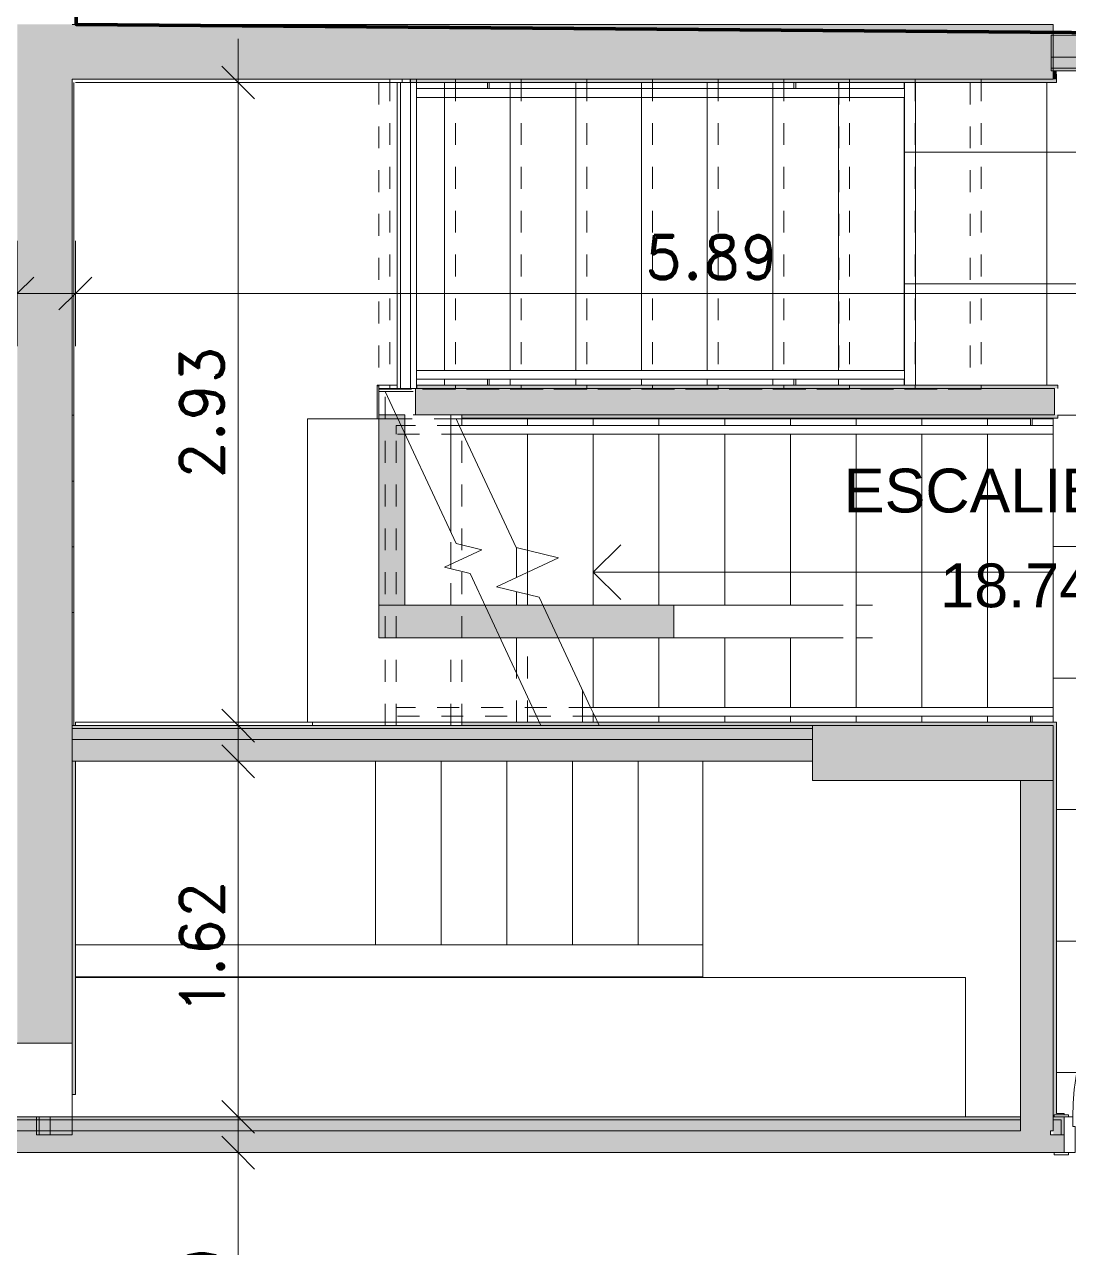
# Model space of a CAD drawing. Header units: metres. Extents: x -227.9 to -140, y 37.9 to 92.1.
# Drawn here: x -214.99 to -210.22, y 77.58 to 83.16 of the extents above; entities that cross this region are included whole.
import ezdxf

# ---------------------------------------------------------------- set-up
doc = ezdxf.new("R2010")
doc.units = ezdxf.units.M
doc.linetypes.add('Overhead', pattern=[0.003969, 0.002381, -0.001587])
doc.linetypes.add('Overhead_2_', pattern=[0.003969, 0.002381, -0.001587])
for name, color, linetype, lineweight in [('A-ANNO-DIMS', 7, 'Continuous', 9), ('A-ANNO-DIMS-100', 7, 'Continuous', 9), ('A-AREA-IDEN', 7, 'Continuous', 9), ('A-CLNG', 7, 'Continuous', 5), ('A-DOOR', 7, 'Continuous', 5), ('A-FLOR', 7, 'Continuous', 5), ('A-FLOR-HRAL', 7, 'Continuous', 5), ('A-FLOR-HRAL-MBND', 7, 'Overhead', 5), ('A-FLOR-PATT', 7, 'Continuous', 5), ('A-WALL', 7, 'Continuous', 5), ('A-WALL-PATT', 7, 'Continuous', 13), ('I-WALL', 7, 'Continuous', 5), ('S-STRS', 7, 'Continuous', 5), ('S-STRS-ANNO', 7, 'Continuous', 5), ('S-STRS-MBND', 7, 'Overhead', 5)]:
    doc.layers.add(name, color=color, linetype=linetype, lineweight=lineweight)
doc.layers.add('Chambre', color=40, linetype='Continuous')
doc.styles.add('Arial_1', font='arial.ttf', dxfattribs={"height": 0.2})
doc.styles.add('RomanD_B', font='', dxfattribs={"height": 0.2})
doc.styles.get('RomanD_B').set_extended_font_data('RomanD', bold=True)
doc.dimstyles.new('LAG-Romans_0_2', dxfattribs={"dimscale": 0.3048, "dimtxt": 0.200715, "dimasz": 0.492126, "dimexe": 0.787402, "dimexo": 0.0625, "dimgap": 0, "dimtad": 1, "dimrnd": 0.01, "dimzin": 0, "dimdsep": 46, "dimtxsty": 'RomanD_B', "dimblk1": 'OBLIQUE', "dimblk2": 'OBLIQUE', "dimsah": 1, "dimcen": 0.09, "dimdle": 0.656168, "dimazin": 0, "dimtfac": 1, "dimtdec": 4, "dimtix": 1, "dimtmove": 0, "dimatfit": 3, "dimfxl": 0.787402, "dimfxlon": 1, "dimtvp": 1, "dimtolj": 1, "dimtzin": 0, "dimarcsym": 2})

# ---------------------------------------------------------------- blocks, each defined once
blk = doc.blocks.new('LAG-C1030-PORTE-BAT 1 VANT-13PR_01 - LAG-C1030-PORTE-BAT 1 VANT-13PR_01_07F-120X210-15711708-MUC-LAG-PRO-PLA-ARC-TZN-N02-AG02Ec-Cote')
at = {"layer": 'A-DOOR'}
for p, q in [((0.5053, 1.3015), (0.4653, 1.3015)), ((0.4653, 1.3015), (0.4653, 0.0815)), ((0.5053, 0.0815), (0.5053, 1.3015)), ((0.4103, 1.2365), (0.4103, 1.1165)), ((0.4653, 1.2365), (0.4103, 1.2365)), ((0.4653, 1.2165), (0.4653, 1.2365)), ((0.5603, 1.2365), (0.5053, 1.2365)), ((0.5053, 1.2365), (0.5053, 1.2165)), ((0.5603, 1.1165), (0.5603, 1.2365)), ((0.4303, 1.1165), (0.4303, 1.2165)), ((0.4303, 1.2165), (0.4653, 1.2165)), ((0.5053, 1.2165), (0.5403, 1.2165)), ((0.5403, 1.2165), (0.5403, 1.1165)), ((0.4103, 1.1165), (0.4303, 1.1165)), ((0.5403, 1.1165), (0.5603, 1.1165)), ((0.4653, 0.0815), (0.5053, 0.0815))]:
    blk.add_line(p, q, dxfattribs=at)
at = {"layer": 'A-DOOR', "color": 9, "true_color": 0xc0c0c0}
for p, q in [((-0.7347, 0.0915), (-0.7997, 0.0915)), ((-0.7997, 0.0915), (-0.7997, 0.0815)), ((-0.7997, 0.0815), (-0.7347, 0.0815)), ((-0.7547, 0.0815), (-0.7547, -0.0815)), ((-0.7147, 0.0815), (-0.7547, 0.0815)), ((-0.7347, 0.0815), (-0.7347, 0.0915)), ((-0.7147, 0.0376), (-0.7147, 0.0815)), ((0.5453, 0.0815), (0.5053, 0.0815)), ((0.5053, 0.0815), (0.5053, 0.0376)), ((0.5253, 0.0915), (0.5253, 0.0815)), ((0.5903, 0.0915), (0.5253, 0.0915)), ((0.5253, 0.0815), (0.5903, 0.0815)), ((0.5453, -0.0815), (0.5453, 0.0815)), ((0.5903, 0.0815), (0.5903, 0.0915)), ((-0.7047, 0.0376), (-0.7147, 0.0376)), ((-0.7047, -0.0815), (-0.7047, 0.0376)), ((0.5053, 0.0376), (0.4953, 0.0376)), ((0.4953, 0.0376), (0.4953, -0.0815)), ((-0.7347, -0.0815), (-0.7997, -0.0815)), ((-0.7997, -0.0815), (-0.7997, -0.0915)), ((-0.7997, -0.0915), (-0.7347, -0.0915)), ((-0.7547, -0.0815), (-0.7047, -0.0815)), ((-0.7347, -0.0915), (-0.7347, -0.0815)), ((0.4953, -0.0815), (0.5453, -0.0815)), ((0.5253, -0.0815), (0.5253, -0.0915)), ((0.5903, -0.0815), (0.5253, -0.0815)), ((0.5253, -0.0915), (0.5903, -0.0915)), ((0.5903, -0.0915), (0.5903, -0.0815))]:
    blk.add_line(p, q, dxfattribs=at)
at = {"layer": 'A-DOOR'}
blk.add_arc((0.5053, 0.0815), 1.22, 90, 180, dxfattribs=at)
blk = doc.blocks.new('Railing - LAG-B2080- BARRE CIRCULAIRE BALUSTRADE ESCALIER-V156-MUC-LAG-PRO-PLA-ARC-TZN-N02-AG02Ec-Cote')
at = {"layer": 'A-FLOR-HRAL'}
for p, q in [((0, 0.004), (-0.028, 0.004)), ((-0.028, -0.004), (0, -0.004))]:
    blk.add_line(p, q, dxfattribs=at)
blk = doc.blocks.new('Railing - Railing-12682254-MUC-LAG-PRO-PLA-ARC-TZN-N02-AG02Ec-Cote')
at = {"layer": 'A-FLOR-HRAL', "color": 9, "true_color": 0xc0c0c0}
for p, q in [((-213.1962, 82.8705), (-210.9691, 82.8705)), ((-210.9691, 82.8705), (-210.9691, 82.8305)), ((-213.1962, 82.8305), (-210.9691, 82.8305))]:
    blk.add_line(p, q, dxfattribs=at)
at = {"extrusion": (0, 0, -1), "zscale": -1, "rotation": 270}
for p in [(212.8693, 82.8705), (211.4693, 82.8705)]:
    blk.add_blockref('Railing - LAG-B2080- BARRE CIRCULAIRE BALUSTRADE ESCALIER-V156-MUC-LAG-PRO-PLA-ARC-TZN-N02-AG02Ec-Cote', p, dxfattribs=at)
blk = doc.blocks.new('Railing - LAG-B2080- BARRE CIRCULAIRE BALUSTRADE ESCALIER-V157-MUC-LAG-PRO-PLA-ARC-TZN-N02-AG02Ec-Cote')
at = {"layer": 'A-FLOR-HRAL'}
for p, q in [((0, 0.004), (-0.028, 0.004)), ((-0.028, -0.004), (0, -0.004))]:
    blk.add_line(p, q, dxfattribs=at)
blk = doc.blocks.new('Railing - Railing-12682259-MUC-LAG-PRO-PLA-ARC-TZN-N02-AG02Ec-Cote')
at = {"layer": 'A-FLOR-HRAL', "color": 9, "true_color": 0xc0c0c0}
for p, q in [((-212.4018, 80.0465), (-212.3831, 80.0065)), ((-210.2895, 80.0465), (-212.4018, 80.0465)), ((-210.2895, 80.0065), (-212.3831, 80.0065)), ((-210.2895, 80.0465), (-210.2895, 80.0065))]:
    blk.add_line(p, q, dxfattribs=at)
at = {"layer": 'A-FLOR-HRAL-MBND'}
for p, q in [((-213.2895, 80.0065), (-213.2895, 80.0465)), ((-212.4018, 80.0465), (-213.2895, 80.0465)), ((-212.3831, 80.0065), (-213.2895, 80.0065))]:
    blk.add_line(p, q, dxfattribs=at)
at = {"extrusion": (0, 0, -1), "zscale": -1, "rotation": 90.00000000000033}
blk.add_blockref('Railing - LAG-B2080- BARRE CIRCULAIRE BALUSTRADE ESCALIER-V157-MUC-LAG-PRO-PLA-ARC-TZN-N02-AG02Ec-Cote', (210.3895, 80.0065), dxfattribs=at)
blk = doc.blocks.new('Railing - LAG-B2080- BARRE CIRCULAIRE BALUSTRADE ESCALIER-V161-MUC-LAG-PRO-PLA-ARC-TZN-N02-AG02Ec-Cote')
at = {"layer": 'A-FLOR-HRAL'}
for p, q in [((0, 0.004), (-0.0275, 0.004)), ((-0.0275, -0.004), (0, -0.004))]:
    blk.add_line(p, q, dxfattribs=at)
blk = doc.blocks.new('Railing - Railing-12682785-MUC-LAG-PRO-PLA-ARC-TZN-N02-AG02Ec-Cote')
at = {"layer": 'A-FLOR-HRAL', "color": 9, "true_color": 0xc0c0c0}
for p, q in [((-213.1962, 81.5846), (-210.9691, 81.5846)), ((-210.9691, 81.5846), (-210.9691, 81.5446)), ((-213.1962, 81.5446), (-210.9691, 81.5446))]:
    blk.add_line(p, q, dxfattribs=at)
at = {"rotation": 90}
for p in [(-212.8693, 81.5446), (-211.4693, 81.5446)]:
    blk.add_blockref('Railing - LAG-B2080- BARRE CIRCULAIRE BALUSTRADE ESCALIER-V161-MUC-LAG-PRO-PLA-ARC-TZN-N02-AG02Ec-Cote', p, dxfattribs=at)
blk = doc.blocks.new('Railing - LAG-B2080- BARRE CIRCULAIRE BALUSTRADE ESCALIER-V162-MUC-LAG-PRO-PLA-ARC-TZN-N02-AG02Ec-Cote')
at = {"layer": 'A-FLOR-HRAL'}
for p, q in [((0, 0.004), (-0.0336, 0.004)), ((-0.0336, -0.004), (0, -0.004))]:
    blk.add_line(p, q, dxfattribs=at)
blk = doc.blocks.new('Railing - Railing-12682961-MUC-LAG-PRO-PLA-ARC-TZN-N02-AG02Ec-Cote')
at = {"layer": 'A-FLOR-HRAL', "color": 9, "true_color": 0xc0c0c0}
for p, q in [((-213.0019, 81.3335), (-212.9833, 81.2935)), ((-210.2895, 81.3335), (-213.0019, 81.3335)), ((-210.2895, 81.3335), (-210.2895, 81.2935)), ((-210.2895, 81.2935), (-212.9833, 81.2935))]:
    blk.add_line(p, q, dxfattribs=at)
at = {"layer": 'A-FLOR-HRAL-MBND'}
for p, q in [((-213.2895, 81.2935), (-213.2895, 81.3335)), ((-213.0019, 81.3335), (-213.2895, 81.3335)), ((-212.9833, 81.2935), (-213.2895, 81.2935))]:
    blk.add_line(p, q, dxfattribs=at)
at = {"rotation": 269.9999999999997}
blk.add_blockref('Railing - LAG-B2080- BARRE CIRCULAIRE BALUSTRADE ESCALIER-V162-MUC-LAG-PRO-PLA-ARC-TZN-N02-AG02Ec-Cote', (-210.3895, 81.3335), dxfattribs=at)
blk = doc.blocks.new('DIMBLOCK72-MUC-LAG-PRO-PLA-ARC-TZN-N02-AG02Ec-Cote')
at = {"layer": 'A-ANNO-DIMS-100', "transparency": 16777216}
for p, q in [((-214.0113, 78.2147), (-214.0113, 76.4146)), ((-213.7713, 78.0147), (-214.2513, 78.0147)), ((-214.0113, 78.0147), (-213.7713, 78.0147)), ((-213.7713, 76.6146), (-214.2513, 76.6146)), ((-214.0113, 76.6146), (-213.7713, 76.6146))]:
    blk.add_line(p, q, dxfattribs=at)
at = {"layer": 'A-ANNO-DIMS-100', "lineweight": 25, "transparency": 16777216}
for p, q in [((-214.0113, 78.0147), (-214.0863, 78.0897)), ((-214.0113, 78.0147), (-213.9363, 77.9397)), ((-214.0113, 76.6146), (-214.0863, 76.6896)), ((-214.0113, 76.6146), (-213.9363, 76.5396))]:
    blk.add_line(p, q, dxfattribs=at)
at = {"layer": 'A-ANNO-DIMS-100', "color": 0, "transparency": 16777216, "insert": (-214.2769, 76.9711), "char_height": 0.2, "width": 0.824475, "attachment_point": 1, "rotation": 90, "line_spacing_factor": 1.146391, "style": 'RomanD_B'}
blk.add_mtext('1.40', dxfattribs=at)
blk = doc.blocks.new('_Oblique')
at = {"color": 0, "linetype": 'ByBlock', "lineweight": -2}
blk.add_line((-0.5, -0.5), (0.5, 0.5), dxfattribs=at)
blk = doc.blocks.new('DIMBLOCK73-MUC-LAG-PRO-PLA-ARC-TZN-N02-AG02Ec-Cote')
at = {"layer": 'A-ANNO-DIMS-100', "transparency": 16777216}
for p, q in [((-214.0113, 80.0005), (-214.0113, 77.9777)), ((-213.7713, 79.8005), (-214.2513, 79.8005)), ((-214.0113, 79.8005), (-213.7713, 79.8005)), ((-213.7713, 78.1777), (-214.2513, 78.1777)), ((-214.0113, 78.1777), (-213.7713, 78.1777))]:
    blk.add_line(p, q, dxfattribs=at)
at = {"layer": 'A-ANNO-DIMS-100', "lineweight": 25, "transparency": 16777216}
for p, q in [((-214.0113, 79.8005), (-214.0863, 79.8755)), ((-214.0113, 79.8005), (-213.9363, 79.7255)), ((-214.0113, 78.1777), (-214.0863, 78.2527)), ((-214.0113, 78.1777), (-213.9363, 78.1027))]:
    blk.add_line(p, q, dxfattribs=at)
at = {"layer": 'A-ANNO-DIMS-100', "color": 0, "transparency": 16777216, "insert": (-214.2769, 78.6456), "char_height": 0.2, "width": 0.824475, "attachment_point": 1, "rotation": 90, "line_spacing_factor": 1.146391, "style": 'RomanD_B'}
blk.add_mtext('1.62', dxfattribs=at)
blk = doc.blocks.new('DIMBLOCK94-MUC-LAG-PRO-PLA-ARC-TZN-N02-AG02Ec-Cote')
at = {"layer": 'A-ANNO-DIMS-100', "transparency": 16777216}
for p, q in [((-214.0113, 79.7635), (-214.0113, 83.0985)), ((-214.2513, 82.8985), (-213.7713, 82.8985)), ((-214.0113, 82.8985), (-214.2513, 82.8985)), ((-214.2513, 79.9635), (-213.7713, 79.9635)), ((-214.0113, 79.9635), (-214.2513, 79.9635))]:
    blk.add_line(p, q, dxfattribs=at)
at = {"layer": 'A-ANNO-DIMS-100', "lineweight": 25, "transparency": 16777216}
for p, q in [((-214.0113, 82.8985), (-214.0863, 82.9735)), ((-214.0113, 82.8985), (-213.9363, 82.8235)), ((-214.0113, 79.9635), (-214.0863, 80.0385)), ((-214.0113, 79.9635), (-213.9363, 79.8885))]:
    blk.add_line(p, q, dxfattribs=at)
at = {"layer": 'A-ANNO-DIMS-100', "color": 0, "transparency": 16777216, "insert": (-214.2769, 81.0875), "char_height": 0.2, "width": 0.824475, "attachment_point": 1, "rotation": 90, "line_spacing_factor": 1.146391, "style": 'RomanD_B'}
blk.add_mtext('2.93', dxfattribs=at)
blk = doc.blocks.new('DIMBLOCK95-MUC-LAG-PRO-PLA-ARC-TZN-N02-AG02Ec-Cote')
at = {"layer": 'A-ANNO-DIMS-100', "transparency": 16777216}
for p, q in [((-214.7544, 82.1758), (-214.7544, 81.6958)), ((-214.7544, 81.9358), (-214.7544, 82.1758)), ((-208.8674, 82.1758), (-208.8674, 81.6958)), ((-208.8674, 81.9358), (-208.8674, 82.1758)), ((-214.9544, 81.9358), (-208.6674, 81.9358))]:
    blk.add_line(p, q, dxfattribs=at)
at = {"layer": 'A-ANNO-DIMS-100', "lineweight": 25, "transparency": 16777216}
for p, q in [((-214.7544, 81.9358), (-214.6794, 82.0108)), ((-208.8674, 81.9358), (-208.7924, 82.0108)), ((-214.7544, 81.9358), (-214.8294, 81.8608)), ((-208.8674, 81.9358), (-208.9424, 81.8608))]:
    blk.add_line(p, q, dxfattribs=at)
at = {"layer": 'A-ANNO-DIMS-100', "color": 0, "transparency": 16777216, "insert": (-212.1544, 82.2015), "char_height": 0.2, "width": 0.824475, "attachment_point": 1, "line_spacing_factor": 1.146391, "style": 'RomanD_B'}
blk.add_mtext('5.89', dxfattribs=at)
blk = doc.blocks.new('DIMBLOCK96-MUC-LAG-PRO-PLA-ARC-TZN-N02-AG02Ec-Cote')
at = {"layer": 'A-ANNO-DIMS-100', "transparency": 16777216}
for p, q in [((-216.8262, 82.1758), (-216.8262, 81.6958)), ((-216.8262, 81.9358), (-216.8262, 82.1758)), ((-215.0195, 82.1758), (-215.0195, 81.6958)), ((-215.0195, 81.9358), (-215.0195, 82.1758)), ((-217.0262, 81.9358), (-214.8195, 81.9358))]:
    blk.add_line(p, q, dxfattribs=at)
at = {"layer": 'A-ANNO-DIMS-100', "lineweight": 25, "transparency": 16777216}
for p, q in [((-216.8262, 81.9358), (-216.7512, 82.0108)), ((-215.0195, 81.9358), (-214.9445, 82.0108)), ((-216.8262, 81.9358), (-216.9012, 81.8608)), ((-215.0195, 81.9358), (-215.0945, 81.8608))]:
    blk.add_line(p, q, dxfattribs=at)
at = {"layer": 'A-ANNO-DIMS-100', "color": 0, "transparency": 16777216, "insert": (-216.2664, 82.2015), "char_height": 0.2, "width": 0.824475, "attachment_point": 1, "line_spacing_factor": 1.146391, "style": 'RomanD_B'}
blk.add_mtext('1.81', dxfattribs=at)

msp = doc.modelspace()

# ---------------------------------------------------------------- hatches: boundary and pattern name
at = {"layer": 'A-FLOR-PATT', "true_color": 0x787878}
h = msp.add_hatch(dxfattribs=at)
h.set_pattern_fill('FP_4', color=8, style=0, pattern_type=2)
h.set_pattern_definition([(270, (-210.319, 80.78), (0.6, 0), []), (0, (-210.319, 80.78), (0, 0.6), [])])
h.paths.add_polyline_path([(-210.2194, 78.1777), (-209.0194, 78.1777), (-209.0194, 79.3127), (-209.0544, 79.3127), (-209.0544, 79.2127), (-209.0744, 79.2127), (-209.0744, 79.3327), (-209.0194, 79.3327), (-209.0194, 79.3977), (-208.9794, 79.3977), (-208.9794, 79.3327), (-208.9244, 79.3327), (-208.9244, 79.2127), (-208.9444, 79.2127), (-208.9444, 79.3127), (-208.9794, 79.3127), (-208.9794, 78.1777), (-208.9594, 78.1777), (-208.9594, 78.1877), (-208.9394, 78.1877), (-208.9394, 78.1927), (-208.8674, 78.1927), (-208.8674, 82.9366), (-208.8524, 82.9366), (-208.8524, 82.9516), (-210.2744, 82.9516), (-210.2744, 82.8985), (-210.9691, 82.8985), (-210.9691, 81.5171), (-210.2691, 81.5171), (-210.2691, 81.5021), (-210.2841, 81.5021), (-210.2841, 81.3821), (-210.2691, 81.3821), (-210.2691, 81.3671), (-210.3395, 81.3671), (-210.3395, 81.3635), (-210.2895, 81.3635), (-210.2891, 79.9785), (-210.2744, 79.9785), (-210.2744, 78.1927), (-210.2394, 78.1927), (-210.2394, 78.1877), (-210.2194, 78.1877)])
at = {"layer": 'A-WALL-PATT', "lineweight": 5, "true_color": 0xaaaaaa}
for points in [[(-214.7695, 78.5135), (-214.7695, 83.1635), (-215.0195, 83.1635), (-215.0195, 78.5135)], [(-210.2891, 82.9135), (-210.2891, 83.1635), (-214.7695, 83.1635), (-214.7695, 82.9135), (-210.3869, 82.9135)], [(-210.2891, 79.7135), (-210.2891, 79.9635), (-211.3891, 79.9635), (-211.3891, 79.7135), (-210.3869, 79.7135)]]:
    msp.add_hatch(color=253, dxfattribs=at).paths.add_polyline_path(points)
at = {"layer": 'I-WALL', "true_color": 0xaaaaaa}
for points in [[(-208.8394, 83.0146), (-208.7894, 83.0146), (-208.7894, 83.1146), (-210.2994, 83.1146), (-210.2994, 83.0146), (-208.8524, 83.0146)], [(-208.8394, 82.9646), (-208.8394, 83.0146), (-210.2994, 83.0146), (-210.2994, 82.9646), (-208.8524, 82.9646)], [(-208.8524, 82.9516), (-208.8524, 82.9646), (-210.2994, 82.9646), (-210.2994, 82.9516)], [(-210.2744, 82.9135), (-210.2744, 82.9516), (-210.2894, 82.9516), (-210.2894, 82.9135)], [(-210.2744, 82.8985), (-210.2744, 82.9135), (-213.2253, 82.9135), (-213.2253, 82.8985), (-210.3869, 82.8985)], [(-212.9895, 81.3821), (-210.2841, 81.3821), (-210.2841, 81.5021), (-213.2009, 81.5021), (-213.2009, 81.3821)], [(-210.2691, 81.5021), (-210.2691, 81.5171), (-213.1958, 81.5171), (-213.1958, 81.5021), (-210.2841, 81.5021)], [(-213.3694, 80.5135), (-213.2494, 80.5135), (-213.2494, 81.3821), (-213.3694, 81.3821), (-213.3694, 81.0026)], [(-210.2691, 81.3671), (-210.2691, 81.3821), (-212.9895, 81.3821), (-212.9895, 81.3671), (-210.3869, 81.3671)], [(-212.0222, 80.3635), (-212.0222, 80.5135), (-213.3694, 80.5135), (-213.3694, 80.3635), (-212.0315, 80.3635)], [(-212.0315, 79.9505), (-211.3891, 79.9505), (-211.3891, 79.9635), (-214.7695, 79.9635), (-214.7695, 79.9505), (-212.8538, 79.9505)], [(-212.0315, 79.9005), (-211.3891, 79.9005), (-211.3891, 79.9505), (-214.7695, 79.9505), (-214.7695, 79.9005)], [(-210.2894, 79.9635), (-210.2744, 79.9635), (-210.2744, 79.9785), (-212.9895, 79.9785), (-212.9895, 79.9635), (-210.3869, 79.9635)], [(-210.2894, 78.1927), (-210.2744, 78.1927), (-210.2744, 79.9635), (-210.2894, 79.9635), (-210.2894, 78.3235)], [(-214.7545, 79.8005), (-211.3891, 79.8005), (-211.3891, 79.9005), (-214.7695, 79.9005), (-214.7695, 79.8005)], [(-214.7545, 78.2804), (-214.7545, 79.8005), (-214.7695, 79.8005), (-214.7695, 78.2804)], [(-210.4394, 78.1147), (-210.2894, 78.1147), (-210.2894, 79.7135), (-210.4394, 79.7135), (-210.4394, 78.1647)], [(-214.9195, 78.0962), (-214.9195, 78.1777), (-214.9325, 78.1777), (-214.9325, 78.0962)], [(-214.8695, 78.0962), (-214.8695, 78.1777), (-214.9195, 78.1777), (-214.9195, 78.0962)], [(-214.7695, 78.0962), (-214.7695, 78.1777), (-214.8695, 78.1777), (-214.8695, 78.0962)]]:
    msp.add_hatch(color=253, dxfattribs=at).paths.add_polyline_path(points)
h = msp.add_hatch(color=253, dxfattribs=at)
h.paths.add_polyline_path([(-208.9264, 78.0962), (-208.9264, 78.1647), (-208.8394, 78.1647), (-208.8394, 78.1777), (-208.9394, 78.1777), (-208.9394, 78.0962)])
h.paths.add_polyline_path([(-210.2524, 78.0962), (-210.2394, 78.0962), (-210.2394, 78.1777), (-210.2894, 78.1777), (-210.2894, 78.1647), (-210.2524, 78.1647), (-210.2524, 78.1338)])
h.paths.add_polyline_path([(-218.0212, 78.0962), (-218.0082, 78.0962), (-218.0082, 78.1777), (-219.0691, 78.1777), (-219.0691, 78.1647), (-218.0212, 78.1647), (-218.0212, 78.1338)])
h.paths.add_polyline_path([(-217.0082, 78.0962), (-216.9952, 78.0962), (-216.9952, 78.1647), (-216.9632, 78.1647), (-216.9632, 78.1777), (-217.0082, 78.1777), (-217.0082, 78.1338)])
h.paths.add_polyline_path([(-210.4394, 78.1647), (-210.4394, 78.1777), (-215.3845, 78.1777), (-215.3845, 78.1647), (-212.0315, 78.1647)])
h.paths.add_polyline_path([(-216.8132, 78.1647), (-216.3845, 78.1647), (-216.3845, 78.1777), (-216.8132, 78.1777)])
h = msp.add_hatch(color=253, dxfattribs=at)
h.paths.add_polyline_path([(-208.9264, 78.0962), (-208.8764, 78.0962), (-208.8764, 78.1147), (-208.7894, 78.1147), (-208.7894, 78.1647), (-208.9264, 78.1647)])
h.paths.add_polyline_path([(-210.2894, 78.0962), (-210.2524, 78.0962), (-210.2524, 78.1647), (-210.2894, 78.1647), (-210.2894, 78.1147)])
h.paths.add_polyline_path([(-216.9452, 78.0962), (-216.9452, 78.1147), (-216.9132, 78.1147), (-216.9132, 78.1647), (-216.9952, 78.1647), (-216.9952, 78.0962), (-216.9653, 78.0962)])
h.paths.add_polyline_path([(-218.0712, 78.0962), (-218.0212, 78.0962), (-218.0212, 78.1647), (-219.0691, 78.1647), (-219.0691, 78.1147), (-218.0712, 78.1147)])
h.paths.add_polyline_path([(-210.4394, 78.1147), (-210.4394, 78.1647), (-215.3845, 78.1647), (-215.3845, 78.1147), (-212.0315, 78.1147)])
h.paths.add_polyline_path([(-216.3845, 78.1147), (-216.3845, 78.1647), (-216.8132, 78.1647), (-216.8132, 78.1147)])
h = msp.add_hatch(color=253, dxfattribs=at)
h.paths.add_polyline_path([(-208.8944, 78.1777), (-208.8674, 78.1777), (-208.8674, 78.1927), (-208.9394, 78.1927), (-208.9394, 78.1877), (-208.8944, 78.1877), (-208.8944, 78.1823)])
h.paths.add_polyline_path([(-210.2894, 78.1777), (-210.2844, 78.1777), (-210.2844, 78.1877), (-210.2394, 78.1877), (-210.2394, 78.1927), (-210.2894, 78.1927), (-210.2894, 78.1852)])
h = msp.add_hatch(color=253, dxfattribs=at)
h.paths.add_polyline_path([(-208.9394, 78.0147), (-208.6894, 78.0147), (-208.6894, 78.1147), (-208.8764, 78.1147), (-208.8764, 78.0962), (-208.9394, 78.0962), (-208.9394, 78.0556)])
h.paths.add_polyline_path([(-210.3869, 78.0147), (-210.2394, 78.0147), (-210.2394, 78.0962), (-210.3024, 78.0962), (-210.3024, 78.1147), (-215.3845, 78.1147), (-215.3845, 78.0147), (-212.0315, 78.0147)])
h.paths.add_polyline_path([(-216.9653, 78.0147), (-216.3845, 78.0147), (-216.3845, 78.1147), (-216.9452, 78.1147), (-216.9452, 78.0962), (-217.0082, 78.0962), (-217.0082, 78.0147)])
h.paths.add_polyline_path([(-219.0691, 78.0147), (-218.0082, 78.0147), (-218.0082, 78.0962), (-218.0712, 78.0962), (-218.0712, 78.1147), (-219.0691, 78.1147), (-219.0691, 78.0962)])

# ---------------------------------------------------------------- linework, layer by layer
at = {"layer": 'A-CLNG', "color": 9, "true_color": 0xc0c0c0}
for p, q in [((-214.762, 82.8985), (-214.762, 79.9635)), ((-213.3766, 81.3635), (-213.3766, 81.5171)), ((-213.3766, 81.5171), (-213.3691, 81.5171)), ((-213.2694, 81.5021), (-213.2249, 81.5021)), ((-213.6944, 81.3635), (-213.6944, 79.9785)), ((-213.3694, 81.3635), (-213.6944, 81.3635)), ((-213.6944, 79.9785), (-213.1467, 79.9785))]:
    msp.add_line(p, q, dxfattribs=at)
at = {"layer": 'A-CLNG', "color": 9, "lineweight": 13, "true_color": 0xc0c0c0}
for p, q in [((-213.2249, 82.9135), (-213.2249, 81.5021)), ((-213.1962, 82.9135), (-213.2249, 82.9135)), ((-213.1962, 81.5021), (-213.1962, 82.9135)), ((-213.2249, 81.5021), (-213.2009, 81.5021))]:
    msp.add_line(p, q, dxfattribs=at)
at = {"layer": 'A-FLOR', "lineweight": 9}
for p, q in [((-214.7691, 79.9635), (-214.7691, 82.8985)), ((-211.8894, 79.8005), (-211.8894, 79.0672)), ((-211.8894, 79.0672), (-211.8894, 78.8172)), ((-212.1394, 78.8172), (-214.7545, 78.8172)), ((-214.7545, 78.8135), (-210.6895, 78.8135)), ((-211.8894, 78.8172), (-212.1394, 78.8172)), ((-210.6895, 78.8135), (-210.6895, 78.1777)), ((-214.7695, 78.1777), (-214.7695, 78.2804))]:
    msp.add_line(p, q, dxfattribs=at)
at = {"layer": 'A-FLOR'}
for p, q in [((-210.9691, 82.8985), (-210.9691, 82.8705)), ((-210.9691, 82.8305), (-210.9691, 81.5846)), ((-210.9691, 81.5446), (-210.9691, 81.5171))]:
    msp.add_line(p, q, dxfattribs=at)
at = {"layer": 'A-WALL', "lineweight": 15}
for p, q in [((-210.2891, 83.1635), (-214.7695, 83.1635)), ((-210.2891, 82.9135), (-210.2891, 83.1635)), ((-214.7695, 78.5135), (-214.7695, 82.9135)), ((-214.7695, 82.9135), (-210.2891, 82.9135)), ((-210.2891, 79.9635), (-211.3891, 79.9635)), ((-211.3891, 79.9635), (-211.3891, 79.7135)), ((-210.2891, 79.7135), (-210.2891, 79.9635)), ((-211.3891, 79.7135), (-210.2891, 79.7135)), ((-215.0195, 78.5135), (-214.7695, 78.5135))]:
    msp.add_line(p, q, dxfattribs=at)
at = {"layer": 'A-WALL'}
for p, q in [((-210.2994, 83.0146), (-208.7894, 83.0146)), ((-210.2994, 82.9646), (-208.8394, 82.9646)), ((-213.1958, 81.5021), (-210.2841, 81.5021)), ((-210.2841, 81.3821), (-210.2841, 81.5021)), ((-210.2841, 81.3821), (-212.9895, 81.3821)), ((-213.3694, 80.5135), (-213.2494, 80.5135)), ((-211.3891, 79.9505), (-214.7695, 79.9505)), ((-211.3891, 79.9005), (-214.7695, 79.9005)), ((-214.7545, 79.8005), (-214.7695, 79.8005)), ((-210.4394, 78.1647), (-215.3845, 78.1647)), ((-214.9195, 78.0962), (-214.9195, 78.1777)), ((-214.8695, 78.0962), (-214.8695, 78.1777)), ((-210.4394, 78.1777), (-210.4394, 78.1147)), ((-210.2894, 78.1777), (-210.2894, 78.1147)), ((-210.2844, 78.1777), (-210.2894, 78.1777)), ((-210.2524, 78.1647), (-210.2894, 78.1647)), ((-210.2524, 78.0962), (-210.2524, 78.1647)), ((-210.4394, 78.1147), (-215.3845, 78.1147)), ((-210.3024, 78.0962), (-210.3024, 78.1147)), ((-210.3024, 78.0962), (-210.2394, 78.0962))]:
    msp.add_line(p, q, dxfattribs=at)
at = {"layer": 'Chambre', "lineweight": 140}
msp.add_lwpolyline([(-214.7644, 89.7404), (-206.5735, 89.7404), (-206.3235, 78.3147), (-208.6894, 78.3147), (-208.6894, 83.1146), (-214.7514, 83.1635), (-214.7644, 89.7404)], dxfattribs=at)
at = {"layer": 'I-WALL', "lineweight": 13}
for p, q in [((-208.6894, 83.1146), (-210.2994, 83.1146)), ((-210.2994, 83.1146), (-210.2994, 82.9516)), ((-210.2994, 82.9516), (-208.8524, 82.9516)), ((-210.2894, 82.9516), (-210.2894, 82.9135)), ((-213.2253, 82.9135), (-213.2253, 82.8985)), ((-210.2894, 82.9135), (-213.2249, 82.9135)), ((-213.2249, 82.8985), (-210.2744, 82.8985)), ((-210.2744, 82.8985), (-210.2744, 82.9366)), ((-213.1958, 81.5021), (-213.2009, 81.5021)), ((-213.2009, 81.5021), (-213.2009, 81.3821)), ((-210.2691, 81.5171), (-213.1958, 81.5171)), ((-213.1958, 81.5171), (-213.1958, 81.5021)), ((-210.2691, 81.5021), (-210.2691, 81.5171)), ((-213.2494, 81.3821), (-213.3694, 81.3821)), ((-213.3694, 81.3821), (-213.3694, 80.3635)), ((-213.2494, 80.5135), (-213.2494, 81.3821)), ((-213.2009, 81.3821), (-212.9895, 81.3821)), ((-212.9895, 81.3821), (-212.9895, 81.3671)), ((-212.9895, 81.3671), (-210.2691, 81.3671)), ((-210.2691, 81.3671), (-210.2691, 81.3821)), ((-212.0222, 80.5135), (-213.2494, 80.5135)), ((-212.0222, 80.3635), (-212.0222, 80.5135)), ((-213.3694, 80.3635), (-212.0222, 80.3635)), ((-211.3891, 79.9635), (-214.7695, 79.9635)), ((-214.7695, 79.9635), (-214.7695, 78.2804)), ((-210.2744, 79.9785), (-212.9895, 79.9785)), ((-212.9895, 79.9785), (-212.9895, 79.9635)), ((-212.9895, 79.9635), (-210.2894, 79.9635)), ((-211.3891, 79.8005), (-211.3891, 79.9635)), ((-210.2894, 79.9635), (-210.2894, 78.1777)), ((-210.2744, 78.1927), (-210.2744, 79.9785)), ((-214.7545, 79.8005), (-211.3891, 79.8005)), ((-214.7545, 78.2804), (-214.7545, 79.8005)), ((-210.4394, 79.7135), (-210.4394, 78.1777)), ((-210.2894, 79.7135), (-210.4394, 79.7135)), ((-214.7695, 78.2804), (-214.7545, 78.2804)), ((-210.4394, 78.1777), (-215.3845, 78.1777)), ((-214.9325, 78.1777), (-214.9325, 78.0962)), ((-214.7695, 78.0962), (-214.7695, 78.1777)), ((-210.2394, 78.1927), (-210.2744, 78.1927)), ((-210.2394, 78.1877), (-210.2394, 78.1927)), ((-214.9325, 78.0962), (-214.7695, 78.0962)), ((-215.3845, 78.0147), (-210.2844, 78.0147))]:
    msp.add_line(p, q, dxfattribs=at)
at = {"layer": 'I-WALL'}
for p, q in [((-214.7694, 82.9135), (-214.7694, 82.8985)), ((-213.2253, 82.8985), (-214.7544, 82.8985)), ((-213.2844, 81.5021), (-213.2844, 82.8985)), ((-213.2694, 82.8985), (-213.2694, 81.5021)), ((-213.2625, 82.9135), (-213.2625, 82.8985)), ((-213.3694, 81.5021), (-213.3694, 81.3821)), ((-213.3691, 81.5021), (-213.3691, 81.5171)), ((-213.3691, 81.5171), (-213.2844, 81.5171)), ((-213.2694, 81.5021), (-213.3691, 81.5021)), ((-213.2009, 81.3821), (-213.2125, 81.3821)), ((-212.0222, 80.5135), (-211.2491, 80.5135)), ((-211.1895, 80.5135), (-211.1151, 80.5135)), ((-211.2491, 80.3635), (-212.0222, 80.3635)), ((-211.1151, 80.3635), (-211.1895, 80.3635)), ((-214.7544, 79.9785), (-213.6944, 79.9785)), ((-214.7544, 79.9785), (-214.7544, 79.9635)), ((-213.6716, 79.9635), (-213.6716, 79.9785)), ((-213.1467, 79.9785), (-212.9895, 79.9785)), ((-210.2894, 78.1147), (-210.3024, 78.1147))]:
    msp.add_line(p, q, dxfattribs=at)
at = {"layer": 'S-STRS', "linetype": 'Overhead'}
for p, q in [((-213.0694, 82.8985), (-213.0694, 82.8705)), ((-212.7694, 82.8985), (-212.7694, 82.8705)), ((-212.4694, 82.8985), (-212.4694, 82.8705)), ((-212.1694, 82.8985), (-212.1694, 82.8705)), ((-211.8694, 82.8985), (-211.8694, 82.8705)), ((-211.5694, 82.8985), (-211.5694, 82.8705)), ((-211.2694, 82.8985), (-211.2694, 82.8705)), ((-213.0694, 82.8305), (-213.0694, 81.5846)), ((-212.7694, 82.8305), (-212.7694, 81.5846)), ((-212.4694, 82.8305), (-212.4694, 81.5846)), ((-212.1694, 82.8305), (-212.1694, 81.5846)), ((-211.8694, 82.8305), (-211.8694, 81.5846)), ((-211.5694, 82.8305), (-211.5694, 81.5846)), ((-211.2694, 82.8305), (-211.2694, 81.5846)), ((-213.3694, 81.5171), (-213.3694, 81.5146)), ((-213.0694, 81.5446), (-213.0694, 81.5171)), ((-212.7694, 81.5446), (-212.7694, 81.5171)), ((-212.4694, 81.5446), (-212.4694, 81.5171)), ((-212.1694, 81.5446), (-212.1694, 81.5171)), ((-211.8694, 81.5446), (-211.8694, 81.5171)), ((-211.5694, 81.5446), (-211.5694, 81.5171)), ((-211.2694, 81.5446), (-211.2694, 81.5171)), ((-214.7693, 81.3796), (-214.762, 81.3796)), ((-212.9895, 81.3335), (-212.9895, 81.3635)), ((-212.6895, 81.3335), (-212.6895, 81.3635)), ((-212.3895, 81.3335), (-212.3895, 81.3635)), ((-212.0895, 81.3335), (-212.0895, 81.3635)), ((-211.7895, 81.3335), (-211.7895, 81.3635)), ((-211.4895, 81.3335), (-211.4895, 81.3635)), ((-211.1895, 81.3335), (-211.1895, 81.3635)), ((-210.8895, 81.3335), (-210.8895, 81.3635)), ((-210.5895, 81.3335), (-210.5895, 81.3635)), ((-210.2895, 81.3335), (-210.2895, 81.3635)), ((-212.6895, 80.764), (-212.6895, 81.2935)), ((-212.3895, 80.5135), (-212.3895, 81.2935)), ((-212.0895, 80.5135), (-212.0895, 81.2935)), ((-211.7895, 80.5135), (-211.7895, 81.2935)), ((-211.4895, 80.5135), (-211.4895, 81.2935)), ((-211.1895, 80.0465), (-211.1895, 81.2935)), ((-210.8895, 80.0465), (-210.8895, 81.2935)), ((-210.5895, 80.0465), (-210.5895, 81.2935)), ((-210.2895, 80.0465), (-210.2895, 81.2935)), ((-214.7693, 81.0796), (-214.762, 81.0796)), ((-214.7693, 80.7796), (-214.762, 80.7796)), ((-212.6895, 80.5631), (-212.6895, 80.6635)), ((-214.7694, 80.4796), (-214.762, 80.4796)), ((-212.3895, 80.0465), (-212.3895, 80.3635)), ((-212.0895, 80.0465), (-212.0895, 80.3635)), ((-211.7895, 80.0465), (-211.7895, 80.3635)), ((-211.4895, 80.0465), (-211.4895, 80.3635)), ((-212.0895, 79.9785), (-212.0895, 80.0065)), ((-211.7895, 79.9785), (-211.7895, 80.0065)), ((-211.4895, 79.9785), (-211.4895, 80.0065)), ((-211.1895, 79.9785), (-211.1895, 80.0065)), ((-210.8895, 79.9785), (-210.8895, 80.0065)), ((-210.5895, 79.9785), (-210.5895, 80.0065)), ((-210.2895, 79.9785), (-210.2895, 80.0065)), ((-213.3842, 78.9635), (-213.3842, 79.8005)), ((-213.0842, 78.9635), (-213.0842, 79.8005)), ((-212.7842, 78.9635), (-212.7842, 79.8005)), ((-212.4842, 78.9635), (-212.4842, 79.8005)), ((-212.1842, 78.9635), (-212.1842, 79.8005))]:
    msp.add_line(p, q, dxfattribs=at)
at = {"layer": 'S-STRS'}
for p, q in [((-213.0694, 82.8985), (-213.0694, 82.8705)), ((-212.7694, 82.8985), (-212.7694, 82.8705)), ((-212.4694, 82.8985), (-212.4694, 82.8705)), ((-212.1694, 82.8985), (-212.1694, 82.8705)), ((-211.8694, 82.8985), (-211.8694, 82.8705)), ((-211.5694, 82.8985), (-211.5694, 82.8705)), ((-211.2694, 82.8985), (-211.2694, 82.8705)), ((-210.9694, 82.8985), (-210.9694, 82.8705)), ((-213.0694, 82.8305), (-213.0694, 81.5846)), ((-212.7694, 82.8305), (-212.7694, 81.5846)), ((-212.4694, 82.8305), (-212.4694, 81.5846)), ((-212.1694, 82.8305), (-212.1694, 81.5846)), ((-211.8694, 82.8305), (-211.8694, 81.5846)), ((-211.5694, 82.8305), (-211.5694, 81.5846)), ((-211.2694, 82.8305), (-211.2694, 81.5846)), ((-210.9694, 82.8305), (-210.9694, 81.5846)), ((-213.3766, 81.5146), (-213.3694, 81.5146)), ((-213.3694, 81.5171), (-213.3694, 81.5146)), ((-213.0694, 81.5446), (-213.0694, 81.5171)), ((-212.7694, 81.5446), (-212.7694, 81.5171)), ((-212.4694, 81.5446), (-212.4694, 81.5171)), ((-212.1694, 81.5446), (-212.1694, 81.5171)), ((-211.8694, 81.5446), (-211.8694, 81.5171)), ((-211.5694, 81.5446), (-211.5694, 81.5171)), ((-211.2694, 81.5446), (-211.2694, 81.5171)), ((-210.9694, 81.5446), (-210.9694, 81.5171)), ((-214.7693, 81.3796), (-214.762, 81.3796)), ((-212.9895, 81.3635), (-213.0159, 81.3635)), ((-212.6895, 81.3635), (-212.9895, 81.3635)), ((-212.9895, 81.3335), (-212.9895, 81.3635)), ((-212.3895, 81.3635), (-212.6895, 81.3635)), ((-212.6895, 81.3335), (-212.6895, 81.3635)), ((-212.0895, 81.3635), (-212.3895, 81.3635)), ((-212.3895, 81.3335), (-212.3895, 81.3635)), ((-211.7895, 81.3635), (-212.0895, 81.3635)), ((-212.0895, 81.3335), (-212.0895, 81.3635)), ((-211.4895, 81.3635), (-211.7895, 81.3635)), ((-211.7895, 81.3335), (-211.7895, 81.3635)), ((-211.1895, 81.3635), (-211.4895, 81.3635)), ((-211.4895, 81.3335), (-211.4895, 81.3635)), ((-210.8895, 81.3635), (-211.1895, 81.3635)), ((-211.1895, 81.3335), (-211.1895, 81.3635)), ((-210.5895, 81.3635), (-210.8895, 81.3635)), ((-210.8895, 81.3335), (-210.8895, 81.3635)), ((-210.3934, 81.3635), (-210.5895, 81.3635)), ((-210.5895, 81.3335), (-210.5895, 81.3635)), ((-210.2895, 81.3635), (-210.3857, 81.3635)), ((-210.2895, 81.3335), (-210.2895, 81.3635)), ((-212.6895, 80.764), (-212.6895, 81.2935)), ((-212.3895, 80.5135), (-212.3895, 81.2935)), ((-212.0895, 80.5135), (-212.0895, 81.2935)), ((-211.7895, 80.5135), (-211.7895, 81.2935)), ((-211.4895, 80.5135), (-211.4895, 81.2935)), ((-211.1895, 80.0465), (-211.1895, 81.2935)), ((-210.8895, 80.0465), (-210.8895, 81.2935)), ((-210.5895, 80.0465), (-210.5895, 81.2935)), ((-210.2895, 80.0465), (-210.2895, 81.2935)), ((-214.7693, 81.0796), (-214.762, 81.0796)), ((-214.7693, 80.7796), (-214.762, 80.7796)), ((-212.6895, 80.5631), (-212.6895, 80.6635)), ((-214.7694, 80.4796), (-214.762, 80.4796)), ((-212.3895, 80.0465), (-212.3895, 80.3635)), ((-212.0895, 80.0465), (-212.0895, 80.3635)), ((-211.7895, 80.0465), (-211.7895, 80.3635)), ((-211.4895, 80.0465), (-211.4895, 80.3635)), ((-212.0895, 79.9785), (-212.0895, 80.0065)), ((-211.7895, 79.9785), (-211.7895, 80.0065)), ((-211.4895, 79.9785), (-211.4895, 80.0065)), ((-211.1895, 79.9785), (-211.1895, 80.0065)), ((-210.8895, 79.9785), (-210.8895, 80.0065)), ((-210.5895, 79.9785), (-210.5895, 80.0065)), ((-210.2895, 79.9785), (-210.2895, 80.0065)), ((-213.3842, 78.9635), (-213.3842, 79.8005)), ((-213.0842, 78.9635), (-213.0842, 79.8005)), ((-212.7842, 78.9635), (-212.7842, 79.8005)), ((-212.4842, 78.9635), (-212.4842, 79.8005)), ((-212.1842, 78.9635), (-212.1842, 79.8005)), ((-214.7545, 78.9635), (-213.3842, 78.9635)), ((-213.0842, 78.9635), (-213.3842, 78.9635)), ((-212.7842, 78.9635), (-213.0842, 78.9635)), ((-212.4842, 78.9635), (-212.7842, 78.9635)), ((-212.1842, 78.9635), (-212.4842, 78.9635)), ((-211.8894, 78.9635), (-212.1842, 78.9635))]:
    msp.add_line(p, q, dxfattribs=at)
at = {"layer": 'S-STRS', "lineweight": 9}
for p, q in [((-213.2125, 81.4885), (-213.3395, 81.4885)), ((-213.0395, 80.8452), (-213.0395, 81.3821)), ((-212.7395, 81.3635), (-212.7395, 81.3671)), ((-212.4395, 81.3635), (-212.4395, 81.3671)), ((-212.1395, 81.3635), (-212.1395, 81.3671)), ((-211.8395, 81.3635), (-211.8395, 81.3671)), ((-211.5395, 81.3635), (-211.5395, 81.3671)), ((-211.2395, 81.3635), (-211.2395, 81.3671)), ((-210.9395, 81.3635), (-210.9395, 81.3671)), ((-210.6395, 81.3635), (-210.6395, 81.3671)), ((-210.3395, 81.3635), (-210.3395, 81.3671)), ((-212.7395, 80.6402), (-212.7395, 80.7761)), ((-213.0395, 80.6793), (-213.0395, 80.7001)), ((-212.7395, 80.5135), (-212.7395, 80.5752)), ((-212.7395, 80.2018), (-212.7395, 80.3635)), ((-212.4395, 79.9785), (-212.4395, 80.1274))]:
    msp.add_line(p, q, dxfattribs=at)
at = {"layer": 'S-STRS', "linetype": 'Overhead_2_', "lineweight": 9}
for p, q in [((-213.0395, 80.8452), (-213.0395, 81.3821)), ((-212.7395, 81.3635), (-212.7395, 81.3671)), ((-212.4395, 81.3635), (-212.4395, 81.3671)), ((-212.1395, 81.3635), (-212.1395, 81.3671)), ((-211.8395, 81.3635), (-211.8395, 81.3671)), ((-211.5395, 81.3635), (-211.5395, 81.3671)), ((-211.2395, 81.3635), (-211.2395, 81.3671)), ((-210.9395, 81.3635), (-210.9395, 81.3671)), ((-210.6395, 81.3635), (-210.6395, 81.3671)), ((-210.3395, 81.3635), (-210.3395, 81.3671)), ((-212.7395, 80.6402), (-212.7395, 80.7761)), ((-213.0395, 80.6793), (-213.0395, 80.7001)), ((-212.7395, 80.5135), (-212.7395, 80.5752)), ((-212.7395, 80.2018), (-212.7395, 80.3635)), ((-212.4395, 79.9785), (-212.4395, 80.1274))]:
    msp.add_line(p, q, dxfattribs=at)
at = {"layer": 'S-STRS-ANNO'}
for p, q in [((-212.3895, 80.6635), (-212.2645, 80.7885)), ((-212.0895, 80.6635), (-212.3895, 80.6635)), ((-212.3895, 80.6635), (-212.2645, 80.5385)), ((-211.7895, 80.6635), (-212.0895, 80.6635)), ((-211.4895, 80.6635), (-211.7895, 80.6635)), ((-211.1895, 80.6635), (-211.4895, 80.6635)), ((-210.8895, 80.6635), (-211.1895, 80.6635)), ((-210.5895, 80.6635), (-210.8895, 80.6635)), ((-210.2895, 80.6635), (-210.5895, 80.6635))]:
    msp.add_line(p, q, dxfattribs=at)
at = {"layer": 'S-STRS-MBND', "linetype": 'Overhead_2_', "lineweight": 9}
for p, q in [((-214.7695, 82.9135), (-214.7695, 79.9635)), ((-213.3191, 82.9135), (-214.7695, 82.9135)), ((-213.3191, 82.9135), (-213.3191, 81.4985)), ((-213.3191, 82.9135), (-210.6191, 82.9135)), ((-213.3191, 82.9135), (-213.3191, 81.4985)), ((-213.0191, 82.9135), (-213.0191, 81.4985)), ((-213.0191, 82.9135), (-213.0191, 81.4985)), ((-212.7191, 82.9135), (-212.7191, 81.4985)), ((-212.7191, 82.9135), (-212.7191, 81.4985)), ((-212.4191, 82.9135), (-212.4191, 81.4985)), ((-212.4191, 82.9135), (-212.4191, 81.4985)), ((-212.1191, 82.9135), (-212.1191, 81.4985)), ((-212.1191, 82.9135), (-212.1191, 81.4985)), ((-211.8191, 82.9135), (-211.8191, 81.4985)), ((-211.8191, 82.9135), (-211.8191, 81.4985)), ((-211.5191, 82.9135), (-211.5191, 81.4985)), ((-211.5191, 82.9135), (-211.5191, 81.4985)), ((-211.2191, 82.9135), (-211.2191, 81.4985)), ((-211.2191, 82.9135), (-211.2191, 81.4985)), ((-210.9191, 82.9135), (-210.9191, 81.4985)), ((-210.9191, 82.9135), (-210.9191, 81.4985)), ((-210.6191, 82.9135), (-210.6191, 81.4985)), ((-213.3691, 81.4985), (-213.3191, 81.4985)), ((-213.3691, 81.4885), (-213.3691, 81.4985)), ((-213.3191, 81.4985), (-210.6191, 81.4985)), ((-213.3395, 81.4885), (-213.3691, 81.4885)), ((-213.3395, 79.9635), (-213.3395, 81.4885)), ((-213.3395, 79.9635), (-213.3395, 81.4885)), ((-213.0395, 80.7001), (-213.0395, 80.8452)), ((-213.0395, 80.7001), (-213.0395, 80.8452)), ((-213.0395, 80.5135), (-213.0395, 80.6793)), ((-213.0395, 80.5135), (-213.0395, 80.6793)), ((-213.0395, 79.9635), (-213.0395, 80.3635)), ((-213.0395, 79.9635), (-213.0395, 80.3635)), ((-212.7395, 79.9785), (-212.7395, 80.2018)), ((-212.7395, 79.9785), (-212.7395, 80.2018)), ((-214.7695, 79.9635), (-213.3395, 79.9635)), ((-213.0511, 79.9635), (-213.3395, 79.9635))]:
    msp.add_line(p, q, dxfattribs=at)
at = {"layer": 'S-STRS-MBND'}
for p, q in [((-214.7695, 82.8985), (-214.7695, 79.9635)), ((-213.3691, 82.8985), (-214.7695, 82.8985)), ((-213.3691, 82.8985), (-213.3691, 81.4985)), ((-213.3691, 82.8985), (-210.6691, 82.8985)), ((-213.3691, 82.8985), (-213.3691, 81.4985)), ((-213.0691, 82.8985), (-213.0691, 81.4985)), ((-213.0691, 82.8985), (-213.0691, 81.4985)), ((-212.7691, 82.8985), (-212.7691, 81.4985)), ((-212.7691, 82.8985), (-212.7691, 81.4985)), ((-212.4691, 82.8985), (-212.4691, 81.4985)), ((-212.4691, 82.8985), (-212.4691, 81.4985)), ((-212.1691, 82.8985), (-212.1691, 81.4985)), ((-212.1691, 82.8985), (-212.1691, 81.4985)), ((-211.8691, 82.8985), (-211.8691, 81.4985)), ((-211.8691, 82.8985), (-211.8691, 81.4985)), ((-211.5691, 82.8985), (-211.5691, 81.4985)), ((-211.5691, 82.8985), (-211.5691, 81.4985)), ((-211.2691, 82.8985), (-211.2691, 81.4985)), ((-211.2691, 82.8985), (-211.2691, 81.4985)), ((-210.9691, 82.8985), (-210.9691, 81.4985)), ((-210.9691, 82.8985), (-210.9691, 81.4985)), ((-210.6691, 82.8985), (-210.6691, 81.4985)), ((-213.3691, 81.3635), (-213.3691, 81.4985)), ((-213.3691, 81.4985), (-210.6691, 81.4985)), ((-213.2895, 81.3635), (-213.3691, 81.3635)), ((-213.2895, 79.9635), (-213.2895, 81.3635)), ((-213.0159, 81.3635), (-213.2895, 81.3635)), ((-213.2895, 79.9635), (-213.2895, 81.3635)), ((-212.9895, 79.9635), (-212.9895, 81.3069)), ((-212.9895, 79.9635), (-212.9895, 81.3069)), ((-212.6895, 80.6635), (-212.6895, 80.764)), ((-212.6895, 80.6635), (-212.6895, 80.764)), ((-212.6895, 80.5135), (-212.6895, 80.5631)), ((-212.6895, 80.5135), (-212.6895, 80.5631)), ((-212.6895, 79.9785), (-212.6895, 80.3635)), ((-212.6895, 79.9785), (-212.6895, 80.3635)), ((-212.3895, 79.9785), (-212.3895, 80.0202)), ((-212.3895, 79.9785), (-212.3895, 80.0202)), ((-214.7695, 79.9635), (-213.2895, 79.9635)), ((-212.9197, 79.9635), (-213.2895, 79.9635))]:
    msp.add_line(p, q, dxfattribs=at)
at = {"layer": 'S-STRS-MBND', "linetype": 'Continuous', "lineweight": 9}
for p, q in [((-213.3395, 81.4885), (-213.0156, 80.794)), ((-213.0156, 80.794), (-212.899, 80.7656)), ((-212.899, 80.7656), (-213.0689, 80.6864)), ((-213.0689, 80.6864), (-212.9522, 80.658)), ((-212.9522, 80.658), (-212.6284, 79.9635))]:
    msp.add_line(p, q, dxfattribs=at)
at = {"layer": 'S-STRS-MBND', "linetype": 'Continuous'}
for p, q in [((-213.0159, 81.3635), (-213.0019, 81.3335)), ((-212.9833, 81.2935), (-212.7423, 80.7768)), ((-212.7423, 80.7768), (-212.5479, 80.7296)), ((-212.5479, 80.7296), (-212.8311, 80.5975)), ((-212.8311, 80.5975), (-212.6367, 80.5502)), ((-212.6367, 80.5502), (-212.4018, 80.0465)), ((-212.3831, 80.0065), (-212.3631, 79.9635))]:
    msp.add_line(p, q, dxfattribs=at)

# ---------------------------------------------------------------- block references
at = {"layer": 'A-DOOR'}
msp.add_blockref('LAG-C1030-PORTE-BAT 1 VANT-13PR_01 - LAG-C1030-PORTE-BAT 1 VANT-13PR_01_07F-120X210-15711708-MUC-LAG-PRO-PLA-ARC-TZN-N02-AG02Ec-Cote', (-209.4847, 78.0962), dxfattribs=at)
at = {"layer": 'A-FLOR-HRAL'}
for name in ['Railing - Railing-12682254-MUC-LAG-PRO-PLA-ARC-TZN-N02-AG02Ec-Cote', 'Railing - Railing-12682785-MUC-LAG-PRO-PLA-ARC-TZN-N02-AG02Ec-Cote', 'Railing - Railing-12682961-MUC-LAG-PRO-PLA-ARC-TZN-N02-AG02Ec-Cote', 'Railing - Railing-12682259-MUC-LAG-PRO-PLA-ARC-TZN-N02-AG02Ec-Cote']:
    msp.add_blockref(name, (0, 0), dxfattribs=at)

# ---------------------------------------------------------------- texts
at = {"layer": 'A-AREA-IDEN', "color": 164, "true_color": 0x0029a5, "char_height": 0.2, "attachment_point": 1, "style": 'Arial_1'}
for s, insert, width in [('ESCALIER E04', (-211.2458, 81.1363), 2.429113), ('18.74 m²', (-210.8058, 80.7035), 1.362869)]:
    msp.add_mtext(s, dxfattribs=dict(at, insert=insert, width=width))

# ---------------------------------------------------------------- dimensions: what is measured, and where the dimension line sits
at = {"layer": 'A-ANNO-DIMS'}
for base, p1, p2, override, picture, middle in [((-214.01128276, 82.89851998), (-214.25128276, 79.96352002), (-214.25128276, 82.89851998), {"dimpost": '<>', "dimfxl": 2.935}, 'DIMBLOCK94-MUC-LAG-PRO-PLA-ARC-TZN-N02-AG02Ec-Cote', (-214.11128276, 81.43102)), ((-214.0113, 78.1777), (-213.7713, 79.8005), (-213.7713, 78.1777), {"dimpost": '<>', "dimfxl": 1.622861}, 'DIMBLOCK73-MUC-LAG-PRO-PLA-ARC-TZN-N02-AG02Ec-Cote', (-214.1113, 78.9891)), ((-214.0113, 76.6146), (-213.7713, 78.0147), (-213.7713, 76.6146), {"dimpost": '<>', "dimfxl": 1.400026}, 'DIMBLOCK72-MUC-LAG-PRO-PLA-ARC-TZN-N02-AG02Ec-Cote', (-214.1113, 77.3146))]:
    dim = msp.add_linear_dim(base=base, p1=p1, p2=p2, angle=90, dimstyle='LAG-Romans_0_2', override=override, dxfattribs=at)
    dim.commit()
    dim.dimension.update_dxf_attribs({"geometry": picture, "text_midpoint": middle})
for base, p1, p2, override, picture, middle in [((-215.0195, 81.9358), (-216.8262, 82.1758), (-215.0195, 82.1758), {"dimpost": '<>', "dimfxl": 1.806659}, 'DIMBLOCK96-MUC-LAG-PRO-PLA-ARC-TZN-N02-AG02Ec-Cote', (-215.9228, 82.0358)), ((-208.8674, 81.9358), (-214.7544, 82.1758), (-208.8674, 82.1758), {"dimpost": '<>', "dimfxl": 5.887}, 'DIMBLOCK95-MUC-LAG-PRO-PLA-ARC-TZN-N02-AG02Ec-Cote', (-211.8109, 82.0358))]:
    dim = msp.add_linear_dim(base=base, p1=p1, p2=p2, dimstyle='LAG-Romans_0_2', override=override, dxfattribs=at)
    dim.commit()
    dim.dimension.update_dxf_attribs({"geometry": picture, "text_midpoint": middle})

doc.saveas('drawing.dxf')
